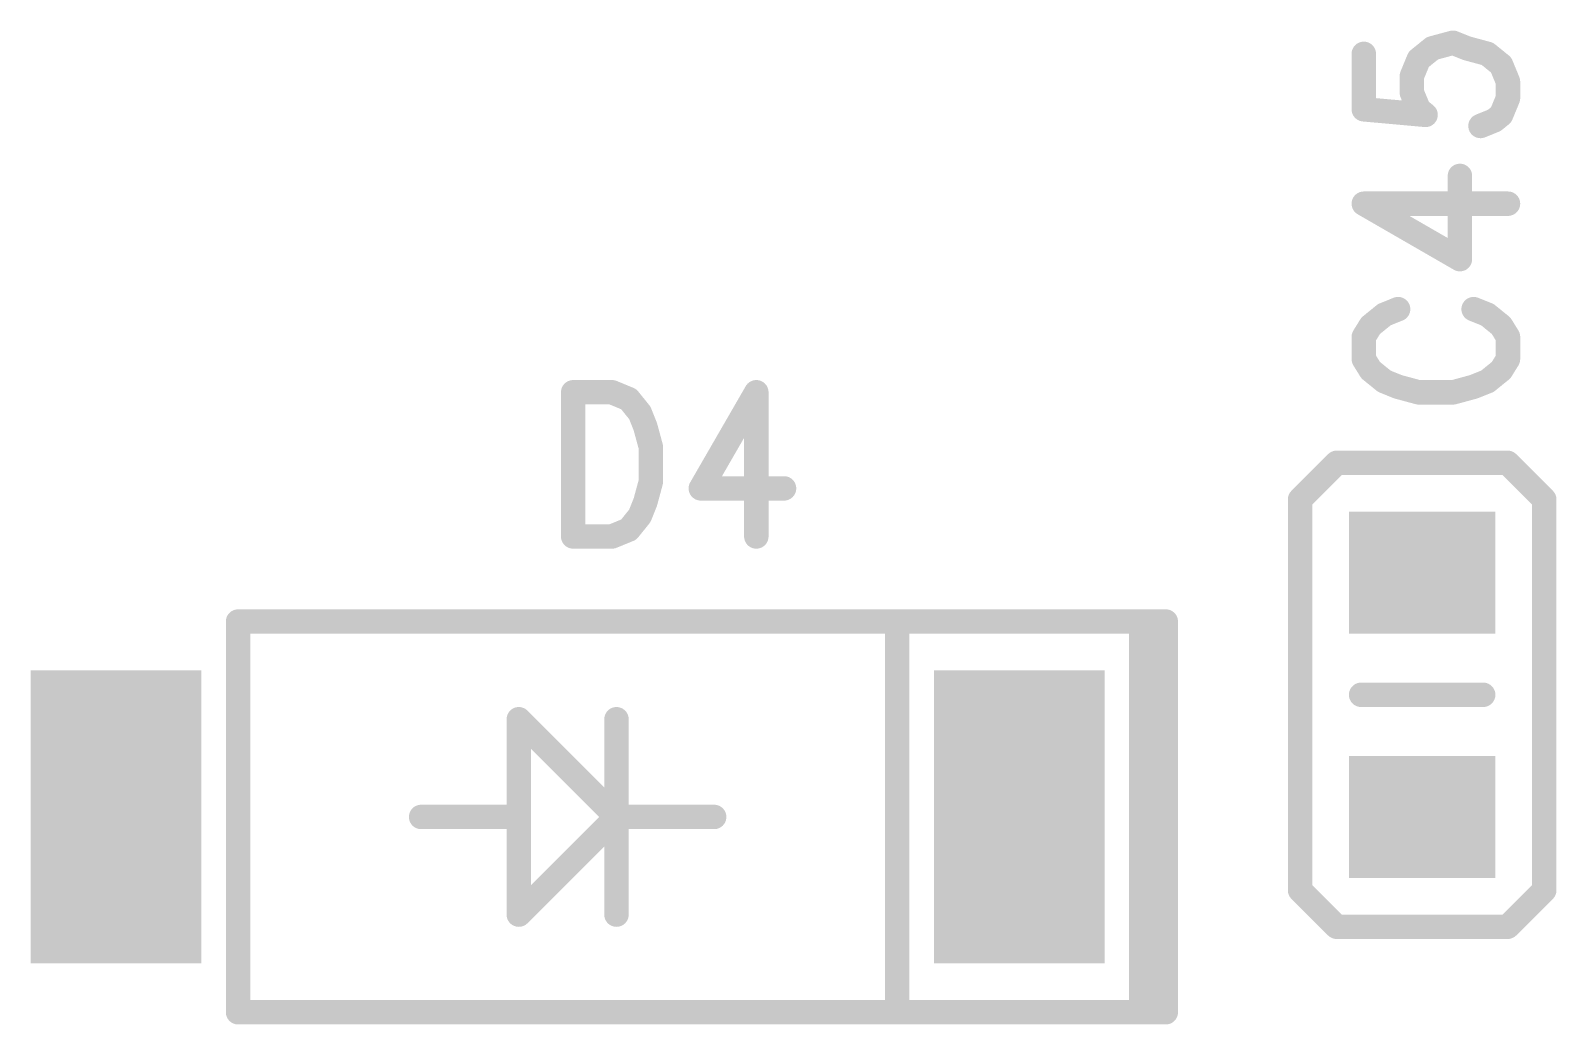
# Model space of a CAD drawing. Extents: x 98.7 to 156, y 84.7 to 176.7.
# Drawn here: x 121.3 to 127.55, y 116.4 to 120.47 of the extents above; entities that cross this region are included whole.
import ezdxf

# ---------------------------------------------------------------- set-up
doc = ezdxf.new("R2010")
doc.units = 0
doc.layers.get('0').update_dxf_attribs({"linetype": 'CONTINUOUS'})
doc.layers.add('MASK-TOP_PHO', color=3, linetype='CONTINUOUS')
doc.layers.add('SILK-TOP_PHO', color=14, linetype='CONTINUOUS')

# ---------------------------------------------------------------- blocks, each defined once
blk = doc.blocks.new('ROUND_1')
at = {"const_width": 0.050038}
blk.add_lwpolyline([(-0.025018, 0, 1), (0.025018, 0, 1)], format="xyb", close=True, dxfattribs=at)
blk = doc.blocks.new('SQUARE_10')
blk.add_solid([(0.350012, 0.350012), (0.350012, -0.350012), (-0.350012, 0.350012), (-0.350012, -0.350012)])
blk = doc.blocks.new('SQUARE_16')
blk.add_solid([(0.250062, 0.250062), (0.250062, -0.250062), (-0.250062, 0.250062), (-0.250062, -0.250062)])

msp = doc.modelspace()

# ---------------------------------------------------------------- linework, layer by layer
at = {"layer": 'MASK-TOP_PHO'}
for points, const_width in [([(126.949962, 118.249954), (127.050038, 118.249954)], 0.500124), ([(121.649998, 117.00002), (121.649998, 117.499892)], 0.700024), ([(125.350016, 117.00002), (125.350016, 117.499892)], 0.700024), ([(126.949962, 117.249956), (127.050038, 117.249956)], 0.500124)]:
    msp.add_lwpolyline(points, dxfattribs=dict(at, const_width=const_width))
at = {"layer": 'SILK-TOP_PHO', "const_width": 0.100076}
for points in [[(126.98603, 120.352312), (127.042164, 120.397778)], [(127.042164, 120.397778), (127.126492, 120.420384)], [(127.126492, 120.420384), (127.18288, 120.397778)], [(127.18288, 120.397778), (127.267208, 120.374918)], [(126.760986, 120.374918), (126.760986, 120.147842)], [(126.957836, 120.283986), (126.98603, 120.352312)], [(127.267208, 120.374918), (127.323342, 120.329452)], [(127.323342, 120.329452), (127.351536, 120.26138)], [(126.957836, 120.215914), (126.957836, 120.283986)], [(126.98603, 120.147842), (126.957836, 120.215914)], [(127.351536, 120.26138), (127.351536, 120.193308)], [(126.760986, 120.147842), (127.01397, 120.124982)], [(127.01397, 120.124982), (126.98603, 120.147842)], [(127.351536, 120.193308), (127.323342, 120.124982)], [(127.295402, 120.102376), (127.239014, 120.079516)], [(127.323342, 120.124982), (127.295402, 120.102376)], [(127.154686, 119.534178), (127.154686, 119.875046)], [(126.760986, 119.761254), (127.154686, 119.534178)], [(126.760986, 119.761254), (127.351536, 119.761254)], [(126.901448, 119.329454), (126.845314, 119.306848)], [(127.267208, 119.306848), (127.21082, 119.329454)], [(126.845314, 119.306848), (126.78918, 119.261382)], [(127.323342, 119.261382), (127.267208, 119.306848)], [(126.78918, 119.261382), (126.760986, 119.215916)], [(126.760986, 119.215916), (126.760986, 119.124984)], [(127.351536, 119.215916), (127.323342, 119.261382)], [(127.351536, 119.124984), (127.351536, 119.215916)], [(126.760986, 119.124984), (126.78918, 119.079518)], [(126.78918, 119.079518), (126.845314, 119.034052)], [(127.267208, 119.034052), (127.323342, 119.079518)], [(127.323342, 119.079518), (127.351536, 119.124984)], [(126.845314, 119.034052), (126.901448, 119.011446)], [(127.21082, 119.011446), (127.267208, 119.034052)], [(123.52274, 118.989094), (123.52274, 118.398544)], [(123.52274, 118.989094), (123.681744, 118.989094)], [(123.681744, 118.989094), (123.75007, 118.9609)], [(123.75007, 118.9609), (123.795536, 118.904766)], [(124.272802, 118.989094), (124.045472, 118.595394)], [(124.272802, 118.989094), (124.272802, 118.398544)], [(126.901448, 119.011446), (126.98603, 118.988586)], [(126.98603, 118.988586), (127.126492, 118.988586)], [(127.126492, 118.988586), (127.21082, 119.011446)], [(123.795536, 118.904766), (123.818142, 118.848378)], [(123.818142, 118.848378), (123.841002, 118.76405)], [(123.841002, 118.76405), (123.841002, 118.623334)], [(126.649988, 118.700042), (126.499874, 118.549928)], [(127.350012, 118.700042), (126.649988, 118.700042)], [(127.500126, 118.549928), (127.350012, 118.700042)], [(123.841002, 118.623334), (123.818142, 118.539006)], [(124.045472, 118.595394), (124.38634, 118.595394)], [(123.818142, 118.539006), (123.795536, 118.482872)], [(126.499874, 118.549928), (126.499874, 116.949982)], [(127.500126, 116.949982), (127.500126, 118.549928)], [(123.795536, 118.482872), (123.75007, 118.426484)], [(123.681744, 118.398544), (123.52274, 118.398544)], [(123.75007, 118.426484), (123.681744, 118.398544)], [(122.150124, 118.050056), (124.84989, 118.050056)], [(122.150124, 116.45011), (122.150124, 118.050056)], [(124.84989, 118.050056), (124.84989, 116.45011)], [(124.84989, 118.050056), (125.849888, 118.050056)], [(125.849888, 118.050056), (125.849888, 116.45011)], [(125.849888, 118.050056), (125.949964, 118.050056)], [(125.949964, 118.050056), (125.949964, 116.45011)], [(126.750064, 117.750082), (127.249936, 117.750082)], [(123.299982, 117.650006), (123.299982, 116.849906)], [(123.700032, 117.249956), (123.299982, 117.650006)], [(123.700032, 117.650006), (123.700032, 116.849906)], [(123.299982, 117.249956), (122.899932, 117.249956)], [(123.299982, 116.849906), (123.700032, 117.249956)], [(123.700032, 117.249956), (124.100082, 117.249956)], [(126.499874, 116.949982), (126.649988, 116.800122)], [(127.350012, 116.800122), (127.500126, 116.949982)], [(126.649988, 116.800122), (127.350012, 116.800122)], [(124.84989, 116.45011), (122.150124, 116.45011)], [(125.849888, 116.45011), (124.84989, 116.45011)], [(125.949964, 116.45011), (125.849888, 116.45011)]]:
    msp.add_lwpolyline(points, dxfattribs=at)

# ---------------------------------------------------------------- block references
at = {"layer": 'MASK-TOP_PHO'}
for name, p in [('SQUARE_16', (126.949962, 118.249954)), ('SQUARE_16', (127.050038, 118.249954)), ('SQUARE_10', (121.649998, 117.499892)), ('SQUARE_10', (125.350016, 117.499892)), ('SQUARE_16', (126.949962, 117.249956)), ('SQUARE_16', (127.050038, 117.249956)), ('SQUARE_10', (121.649998, 117.00002)), ('SQUARE_10', (125.350016, 117.00002))]:
    msp.add_blockref(name, p, dxfattribs=at)
at = {"layer": 'SILK-TOP_PHO'}
for p in [(127.042164, 120.397778), (127.126492, 120.420384), (127.18288, 120.397778), (126.760986, 120.374918), (126.98603, 120.352312), (127.267208, 120.374918), (127.323342, 120.329452), (126.957836, 120.283986), (126.957836, 120.215914), (127.351536, 120.26138), (126.760986, 120.147842), (126.98603, 120.147842), (127.351536, 120.193308), (127.01397, 120.124982), (127.239014, 120.079516), (127.295402, 120.102376), (127.323342, 120.124982), (127.154686, 119.875046), (126.760986, 119.761254), (126.760986, 119.761254), (127.351536, 119.761254), (127.154686, 119.534178), (126.901448, 119.329454), (127.21082, 119.329454), (126.845314, 119.306848), (127.267208, 119.306848), (126.760986, 119.215916), (126.78918, 119.261382), (127.323342, 119.261382), (127.351536, 119.215916), (126.760986, 119.124984), (126.78918, 119.079518), (127.323342, 119.079518), (127.351536, 119.124984), (126.845314, 119.034052), (127.267208, 119.034052), (123.52274, 118.989094), (123.52274, 118.989094), (123.681744, 118.989094), (123.75007, 118.9609), (124.272802, 118.989094), (124.272802, 118.989094), (126.901448, 119.011446), (126.98603, 118.988586), (127.126492, 118.988586), (127.21082, 119.011446), (123.795536, 118.904766), (123.818142, 118.848378), (123.841002, 118.76405), (126.649988, 118.700042), (127.350012, 118.700042), (123.841002, 118.623334), (124.045472, 118.595394), (124.38634, 118.595394), (123.818142, 118.539006), (126.499874, 118.549928), (127.500126, 118.549928), (127.500126, 118.549928), (123.795536, 118.482872), (123.52274, 118.398544), (123.52274, 118.398544), (123.681744, 118.398544), (123.75007, 118.426484), (124.272802, 118.398544), (122.150124, 118.050056), (122.150124, 118.050056), (124.84989, 118.050056), (124.84989, 118.050056), (125.849888, 118.050056), (125.849888, 118.050056), (125.949964, 118.050056), (126.750064, 117.750082), (127.249936, 117.750082), (123.299982, 117.650006), (123.299982, 117.650006), (123.700032, 117.650006), (122.899932, 117.249956), (123.299982, 117.249956), (123.700032, 117.249956), (123.700032, 117.249956), (124.100082, 117.249956), (126.499874, 116.949982), (127.500126, 116.949982), (123.299982, 116.849906), (123.700032, 116.849906), (126.649988, 116.800122), (127.350012, 116.800122), (122.150124, 116.45011), (124.84989, 116.45011), (124.84989, 116.45011), (125.849888, 116.45011), (125.849888, 116.45011), (125.949964, 116.45011)]:
    msp.add_blockref('ROUND_1', p, dxfattribs=at)

doc.saveas('drawing.dxf')
